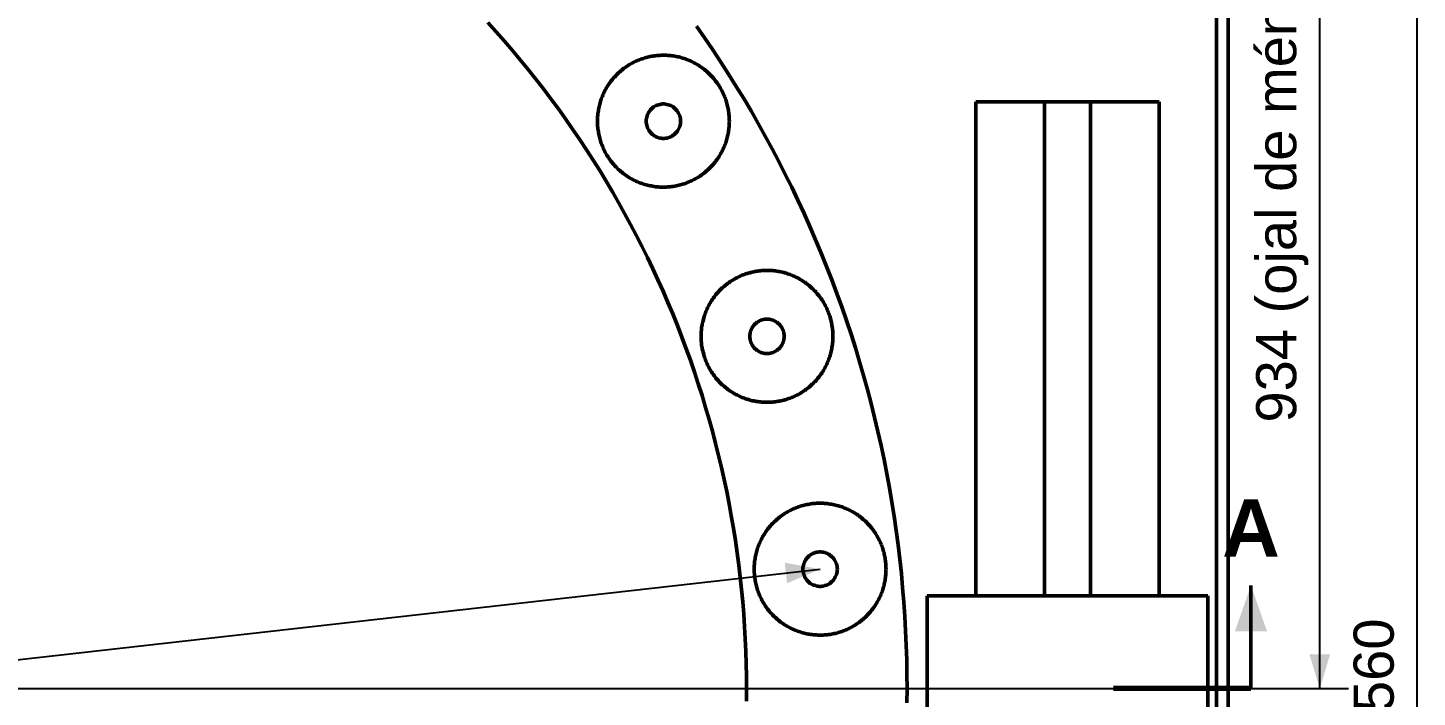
# Model space of a CAD drawing. Header units: millimetres. Extents: x 0 to 841, y 0 to 594.
# Drawn here: x 354.5 to 475.8, y 420.2 to 478.6 of the extents above; entities that cross this region are included whole.
import ezdxf
from ezdxf.enums import TextEntityAlignment as Align

# ---------------------------------------------------------------- set-up
doc = ezdxf.new("R2010")
doc.units = ezdxf.units.MM
doc.linetypes.add('EJE', pattern=[31, 20, -4, 3, -4])
for name, color, linetype, lineweight in [('CORTE', 7, 'EJE', 70), ('COTA', 7, 'CONTINUOUS', 25), ('EJE', 7, 'EJE', 25), ('TXT', 7, 'CONTINUOUS', 25), ('VIS', 7, 'CONTINUOUS', 50)]:
    doc.layers.add(name, color=color, linetype=linetype, lineweight=lineweight)
doc.styles.add('STD', font='LiberationSans-Regular.ttf')
doc.styles.add('STDB', font='LiberationSans-Bold.ttf')

msp = doc.modelspace()

# ---------------------------------------------------------------- linework, layer by layer
at = {"layer": 'CORTE'}
msp.add_line((461.25, 420.97), (449.25, 420.97), dxfattribs=at)
at = {"layer": 'COTA'}
for p, q in [((475.75, 292.97), (475.75, 548.97)), ((467.25, 420.97), (467.25, 514.39)), ((331.25, 420.97), (423.67, 431.39)), ((423.67, 431.39), (423.67, 431.39)), ((332.75, 420.97), (469.75, 420.97))]:
    msp.add_line(p, q, dxfattribs=at)
for points in [[(423.67, 431.39), (420.58, 431.95), (420.78, 430.16)], [(461.25, 429.97), (459.85, 425.97), (462.65, 425.97)], [(467.25, 420.97), (468.15, 423.97), (466.35, 423.97)]]:
    msp.add_solid(points, dxfattribs=at)
at = {"layer": 'EJE'}
msp.add_line((213.25, 420.97), (449.25, 420.97), dxfattribs=at)
at = {"layer": 'VIS'}
msp.add_line((461.25, 420.97), (461.25, 429.97), dxfattribs=at)
for points in [[(458.25, 293.97), (458.25, 547.97)], [(459.25, 293.97), (459.25, 547.97)], [(417.25, 420.97), (417.24, 422.05), (417.22, 423.14), (417.19, 424.22), (417.14, 425.3), (417.08, 426.37), (417.01, 427.45), (416.92, 428.53), (416.82, 429.61), (416.7, 430.68), (416.57, 431.75), (416.43, 432.82), (416.27, 433.89), (416.1, 434.96), (415.92, 436.03), (415.73, 437.09), (415.52, 438.15), (415.3, 439.21), (415.06, 440.26), (414.81, 441.31), (414.55, 442.36), (414.27, 443.41), (413.98, 444.45), (413.68, 445.49), (413.37, 446.52), (413.04, 447.55), (412.7, 448.58), (412.35, 449.6), (411.98, 450.61), (411.6, 451.63), (411.21, 452.63), (410.81, 453.64), (410.39, 454.63), (409.96, 455.62), (409.52, 456.61), (409.07, 457.59), (408.6, 458.57), (408.12, 459.54), (407.63, 460.5), (407.13, 461.45), (406.61, 462.4), (406.09, 463.35), (405.55, 464.29), (405, 465.22), (404.44, 466.14), (403.86, 467.06), (403.28, 467.96), (402.68, 468.87), (402.07, 469.76), (401.46, 470.65), (400.83, 471.52), (400.18, 472.39), (399.53, 473.26), (398.87, 474.11), (398.2, 474.96), (397.51, 475.79), (396.82, 476.62), (396.12, 477.44), (395.4, 478.25), (394.68, 479.05)], [(417.25, 420.97), (417.24, 422.05), (417.22, 423.14), (417.19, 424.22), (417.14, 425.3), (417.08, 426.37), (417.01, 427.45), (416.92, 428.53), (416.82, 429.61), (416.7, 430.68), (416.57, 431.75), (416.43, 432.82), (416.27, 433.89), (416.1, 434.96), (415.92, 436.03), (415.73, 437.09), (415.52, 438.15), (415.3, 439.21), (415.06, 440.26), (414.81, 441.31), (414.55, 442.36), (414.27, 443.41), (413.98, 444.45), (413.68, 445.49), (413.37, 446.52), (413.04, 447.55), (412.7, 448.58), (412.35, 449.6), (411.98, 450.61), (411.6, 451.63), (411.21, 452.63), (410.81, 453.64), (410.39, 454.63), (409.96, 455.62), (409.52, 456.61), (409.07, 457.59), (408.6, 458.57), (408.12, 459.54), (407.63, 460.5), (407.13, 461.45), (406.61, 462.4), (406.09, 463.35), (405.55, 464.29), (405, 465.22), (404.44, 466.14), (403.86, 467.06), (403.28, 467.96), (402.68, 468.87), (402.07, 469.76), (401.46, 470.65), (400.83, 471.52), (400.18, 472.39), (399.53, 473.26), (398.87, 474.11), (398.2, 474.96), (397.51, 475.79), (396.82, 476.62), (396.12, 477.44), (395.4, 478.25), (394.68, 479.05)], [(431.25, 420.97), (431.24, 422.23), (431.22, 423.49), (431.18, 424.74), (431.12, 426), (431.05, 427.25), (430.97, 428.51), (430.86, 429.76), (430.75, 431.01), (430.61, 432.26), (430.46, 433.51), (430.3, 434.75), (430.12, 436), (429.92, 437.24), (429.71, 438.48), (429.48, 439.71), (429.24, 440.95), (428.98, 442.17), (428.7, 443.4), (428.41, 444.62), (428.11, 445.84), (427.79, 447.06), (427.45, 448.27), (427.1, 449.48), (426.74, 450.68), (426.36, 451.88), (425.96, 453.07), (425.55, 454.26), (425.12, 455.44), (424.68, 456.62), (424.23, 457.79), (423.76, 458.95), (423.27, 460.11), (422.77, 461.26), (422.26, 462.41), (421.73, 463.55), (421.19, 464.69), (420.63, 465.81), (420.06, 466.93), (419.48, 468.04), (418.88, 469.15), (418.27, 470.25), (417.64, 471.34), (417, 472.42), (416.35, 473.49), (415.68, 474.56), (415, 475.61), (414.31, 476.66), (413.6, 477.7), (412.88, 478.73)], [(415.75, 470.45), (415.74, 470.57), (415.74, 470.69), (415.73, 470.81), (415.73, 470.93), (415.71, 471.05), (415.7, 471.17), (415.68, 471.29), (415.67, 471.41), (415.64, 471.53), (415.62, 471.64), (415.59, 471.76), (415.57, 471.88), (415.53, 471.99), (415.5, 472.11), (415.47, 472.22), (415.43, 472.34), (415.39, 472.45), (415.34, 472.56), (415.3, 472.67), (415.25, 472.78), (415.2, 472.89), (415.15, 473), (415.1, 473.11), (415.04, 473.21), (414.98, 473.32), (414.92, 473.42), (414.86, 473.52), (414.79, 473.63), (414.72, 473.73), (414.65, 473.82), (414.58, 473.92), (414.51, 474.01), (414.43, 474.11), (414.36, 474.2), (414.28, 474.29), (414.2, 474.38), (414.11, 474.47), (414.03, 474.55), (413.94, 474.63), (413.85, 474.72), (413.76, 474.8), (413.67, 474.87), (413.58, 474.95), (413.49, 475.02), (413.39, 475.09), (413.29, 475.16), (413.19, 475.23), (413.09, 475.3), (412.99, 475.36), (412.89, 475.42), (412.78, 475.48), (412.68, 475.54), (412.57, 475.59), (412.46, 475.65), (412.35, 475.7), (412.24, 475.75), (412.13, 475.79), (412.02, 475.83), (411.91, 475.88), (411.8, 475.91), (411.68, 475.95), (411.57, 475.98), (411.45, 476.02), (411.33, 476.05), (411.22, 476.07), (411.1, 476.1), (410.98, 476.12), (410.86, 476.14), (410.74, 476.15), (410.62, 476.17), (410.5, 476.18), (410.39, 476.19), (410.27, 476.2), (410.15, 476.2), (410.03, 476.2), (409.91, 476.2), (409.79, 476.2), (409.67, 476.19), (409.55, 476.19), (409.43, 476.17), (409.31, 476.16), (409.19, 476.15), (409.07, 476.13), (408.95, 476.11), (408.83, 476.08), (408.72, 476.06), (408.6, 476.03), (408.48, 476), (408.37, 475.97), (408.25, 475.93), (408.14, 475.9), (408.03, 475.86), (407.91, 475.81), (407.8, 475.77), (407.69, 475.72), (407.58, 475.67), (407.47, 475.62), (407.37, 475.57), (407.26, 475.51), (407.16, 475.45), (407.05, 475.39), (406.95, 475.33), (406.85, 475.27), (406.75, 475.2), (406.65, 475.13), (406.55, 475.06), (406.46, 474.99), (406.36, 474.91), (406.27, 474.83), (406.18, 474.76), (406.09, 474.67), (406, 474.59), (405.92, 474.51), (405.84, 474.42), (405.75, 474.33), (405.67, 474.25), (405.59, 474.15), (405.52, 474.06), (405.44, 473.97), (405.37, 473.87), (405.3, 473.77), (405.23, 473.68), (405.17, 473.58), (405.1, 473.47), (405.04, 473.37), (404.98, 473.27), (404.92, 473.16), (404.87, 473.06), (404.81, 472.95), (404.76, 472.84), (404.72, 472.73), (404.67, 472.62), (404.62, 472.51), (404.58, 472.39), (404.54, 472.28), (404.51, 472.17), (404.47, 472.05), (404.44, 471.94), (404.41, 471.82), (404.38, 471.7), (404.36, 471.59), (404.34, 471.47), (404.32, 471.35), (404.3, 471.23), (404.28, 471.11), (404.27, 470.99), (404.26, 470.87), (404.25, 470.75), (404.25, 470.63), (404.25, 470.51), (404.25, 470.39), (404.25, 470.27), (404.25, 470.15), (404.26, 470.03), (404.27, 469.91), (404.28, 469.79), (404.3, 469.68), (404.32, 469.56), (404.34, 469.44), (404.36, 469.32), (404.38, 469.2), (404.41, 469.09), (404.44, 468.97), (404.47, 468.85), (404.51, 468.74), (404.54, 468.62), (404.58, 468.51), (404.62, 468.4), (404.67, 468.29), (404.72, 468.18), (404.76, 468.07), (404.81, 467.96), (404.87, 467.85), (404.92, 467.74), (404.98, 467.64), (405.04, 467.53), (405.1, 467.43), (405.17, 467.33), (405.23, 467.23), (405.3, 467.13), (405.37, 467.03), (405.44, 466.94), (405.52, 466.84), (405.59, 466.75), (405.67, 466.66), (405.75, 466.57), (405.84, 466.48), (405.92, 466.4), (406, 466.31), (406.09, 466.23), (406.18, 466.15), (406.27, 466.07), (406.36, 466), (406.46, 465.92), (406.55, 465.85), (406.65, 465.78), (406.75, 465.71), (406.85, 465.64), (406.95, 465.58), (407.05, 465.51), (407.16, 465.45), (407.26, 465.4), (407.37, 465.34), (407.47, 465.29), (407.58, 465.23), (407.69, 465.18), (407.8, 465.14), (407.91, 465.09), (408.03, 465.05), (408.14, 465.01), (408.25, 464.97), (408.37, 464.94), (408.48, 464.91), (408.6, 464.88), (408.72, 464.85), (408.83, 464.82), (408.95, 464.8), (409.07, 464.78), (409.19, 464.76), (409.31, 464.74), (409.43, 464.73), (409.55, 464.72), (409.67, 464.71), (409.79, 464.71), (409.91, 464.7), (410.03, 464.7), (410.15, 464.71), (410.27, 464.71), (410.39, 464.72), (410.5, 464.73), (410.62, 464.74), (410.74, 464.75), (410.86, 464.77), (410.98, 464.79), (411.1, 464.81), (411.22, 464.83), (411.33, 464.86), (411.45, 464.89), (411.57, 464.92), (411.68, 464.96), (411.8, 464.99), (411.91, 465.03), (412.02, 465.07), (412.13, 465.12), (412.24, 465.16), (412.35, 465.21), (412.46, 465.26), (412.57, 465.31), (412.68, 465.37), (412.78, 465.42), (412.89, 465.48), (412.99, 465.54), (413.09, 465.61), (413.19, 465.67), (413.29, 465.74), (413.39, 465.81), (413.49, 465.88), (413.58, 465.96), (413.67, 466.03), (413.76, 466.11), (413.85, 466.19), (413.94, 466.27), (414.03, 466.36), (414.11, 466.44), (414.2, 466.53), (414.28, 466.62), (414.36, 466.71), (414.43, 466.8), (414.51, 466.89), (414.58, 466.99), (414.65, 467.08), (414.72, 467.18), (414.79, 467.28), (414.86, 467.38), (414.92, 467.48), (414.98, 467.59), (415.04, 467.69), (415.1, 467.8), (415.15, 467.9), (415.2, 468.01), (415.25, 468.12), (415.3, 468.23), (415.34, 468.34), (415.39, 468.46), (415.43, 468.57), (415.47, 468.68), (415.5, 468.8), (415.53, 468.91), (415.57, 469.03), (415.59, 469.14), (415.62, 469.26), (415.64, 469.38), (415.67, 469.5), (415.68, 469.62), (415.7, 469.73), (415.71, 469.85), (415.73, 469.97), (415.73, 470.09), (415.74, 470.21), (415.74, 470.33), (415.75, 470.45)], [(411.5, 470.45), (411.49, 470.57), (411.48, 470.69), (411.45, 470.81), (411.42, 470.93), (411.38, 471.04), (411.32, 471.15), (411.26, 471.25), (411.19, 471.35), (411.12, 471.45), (411.03, 471.53), (410.94, 471.61), (410.85, 471.69), (410.75, 471.75), (410.64, 471.81), (410.53, 471.86), (410.41, 471.89), (410.3, 471.92), (410.18, 471.94), (410.06, 471.95), (409.93, 471.95), (409.81, 471.94), (409.7, 471.92), (409.58, 471.89), (409.46, 471.86), (409.35, 471.81), (409.25, 471.75), (409.14, 471.69), (409.05, 471.61), (408.96, 471.53), (408.87, 471.45), (408.8, 471.35), (408.73, 471.25), (408.67, 471.15), (408.62, 471.04), (408.57, 470.93), (408.54, 470.81), (408.51, 470.69), (408.5, 470.57), (408.5, 470.45), (408.5, 470.33), (408.51, 470.21), (408.54, 470.09), (408.57, 469.98), (408.62, 469.87), (408.67, 469.76), (408.73, 469.65), (408.8, 469.55), (408.87, 469.46), (408.96, 469.37), (409.05, 469.29), (409.14, 469.22), (409.25, 469.15), (409.35, 469.1), (409.46, 469.05), (409.58, 469.01), (409.7, 468.98), (409.81, 468.96), (409.93, 468.95), (410.06, 468.95), (410.18, 468.96), (410.3, 468.98), (410.41, 469.01), (410.53, 469.05), (410.64, 469.1), (410.75, 469.15), (410.85, 469.22), (410.94, 469.29), (411.03, 469.37), (411.12, 469.46), (411.19, 469.55), (411.26, 469.65), (411.32, 469.76), (411.38, 469.87), (411.42, 469.98), (411.45, 470.09), (411.48, 470.21), (411.49, 470.33), (411.5, 470.45)], [(437.25, 429.06), (437.25, 472.14)], [(437.25, 472.14), (443.25, 472.14)], [(443.25, 429.06), (443.25, 472.14)], [(443.25, 472.14), (447.25, 472.14)], [(447.25, 472.14), (453.25, 472.14)], [(447.25, 429.06), (447.25, 472.14)], [(453.25, 429.06), (453.25, 472.14)], [(424.78, 451.69), (424.78, 451.81), (424.78, 451.93), (424.77, 452.05), (424.76, 452.17), (424.75, 452.29), (424.74, 452.41), (424.72, 452.53), (424.7, 452.65), (424.68, 452.76), (424.66, 452.88), (424.63, 453), (424.6, 453.12), (424.57, 453.23), (424.54, 453.35), (424.5, 453.46), (424.46, 453.57), (424.42, 453.69), (424.38, 453.8), (424.33, 453.91), (424.29, 454.02), (424.24, 454.13), (424.19, 454.24), (424.13, 454.35), (424.07, 454.45), (424.02, 454.56), (423.95, 454.66), (423.89, 454.76), (423.83, 454.86), (423.76, 454.96), (423.69, 455.06), (423.62, 455.16), (423.55, 455.25), (423.47, 455.35), (423.39, 455.44), (423.31, 455.53), (423.23, 455.62), (423.15, 455.7), (423.07, 455.79), (422.98, 455.87), (422.89, 455.95), (422.8, 456.03), (422.71, 456.11), (422.62, 456.19), (422.52, 456.26), (422.43, 456.33), (422.33, 456.4), (422.23, 456.47), (422.13, 456.53), (422.03, 456.6), (421.92, 456.66), (421.82, 456.72), (421.71, 456.78), (421.61, 456.83), (421.5, 456.88), (421.39, 456.93), (421.28, 456.98), (421.17, 457.03), (421.06, 457.07), (420.94, 457.11), (420.83, 457.15), (420.72, 457.19), (420.6, 457.22), (420.49, 457.25), (420.37, 457.28), (420.25, 457.31), (420.13, 457.33), (420.02, 457.35), (419.9, 457.37), (419.78, 457.39), (419.66, 457.41), (419.54, 457.42), (419.42, 457.43), (419.3, 457.43), (419.18, 457.44), (419.06, 457.44), (418.94, 457.44), (418.82, 457.44), (418.7, 457.43), (418.58, 457.42), (418.46, 457.41), (418.34, 457.4), (418.22, 457.38), (418.1, 457.36), (417.99, 457.34), (417.87, 457.32), (417.75, 457.3), (417.63, 457.27), (417.52, 457.24), (417.4, 457.2), (417.29, 457.17), (417.17, 457.13), (417.06, 457.09), (416.95, 457.05), (416.84, 457.01), (416.73, 456.96), (416.62, 456.91), (416.51, 456.86), (416.4, 456.8), (416.3, 456.75), (416.19, 456.69), (416.09, 456.63), (415.98, 456.57), (415.88, 456.5), (415.78, 456.44), (415.69, 456.37), (415.59, 456.3), (415.49, 456.22), (415.4, 456.15), (415.31, 456.07), (415.22, 455.99), (415.13, 455.91), (415.04, 455.83), (414.95, 455.75), (414.87, 455.66), (414.79, 455.57), (414.71, 455.48), (414.63, 455.39), (414.55, 455.3), (414.48, 455.2), (414.41, 455.11), (414.34, 455.01), (414.27, 454.91), (414.2, 454.81), (414.14, 454.71), (414.08, 454.61), (414.02, 454.5), (413.96, 454.4), (413.9, 454.29), (413.85, 454.18), (413.8, 454.08), (413.75, 453.97), (413.7, 453.86), (413.66, 453.74), (413.62, 453.63), (413.58, 453.52), (413.54, 453.4), (413.51, 453.29), (413.48, 453.17), (413.45, 453.06), (413.42, 452.94), (413.39, 452.82), (413.37, 452.7), (413.35, 452.59), (413.33, 452.47), (413.32, 452.35), (413.31, 452.23), (413.3, 452.11), (413.29, 451.99), (413.28, 451.87), (413.28, 451.75), (413.28, 451.63), (413.28, 451.51), (413.29, 451.39), (413.3, 451.27), (413.31, 451.15), (413.32, 451.03), (413.33, 450.91), (413.35, 450.79), (413.37, 450.68), (413.39, 450.56), (413.42, 450.44), (413.45, 450.32), (413.48, 450.21), (413.51, 450.09), (413.54, 449.98), (413.58, 449.86), (413.62, 449.75), (413.66, 449.64), (413.7, 449.52), (413.75, 449.41), (413.8, 449.3), (413.85, 449.2), (413.9, 449.09), (413.96, 448.98), (414.02, 448.88), (414.08, 448.77), (414.14, 448.67), (414.2, 448.57), (414.27, 448.47), (414.34, 448.37), (414.41, 448.27), (414.48, 448.18), (414.55, 448.08), (414.63, 447.99), (414.71, 447.9), (414.79, 447.81), (414.87, 447.72), (414.95, 447.63), (415.04, 447.55), (415.13, 447.47), (415.22, 447.39), (415.31, 447.31), (415.4, 447.23), (415.49, 447.16), (415.59, 447.08), (415.69, 447.01), (415.78, 446.94), (415.88, 446.88), (415.98, 446.81), (416.09, 446.75), (416.19, 446.69), (416.3, 446.63), (416.4, 446.58), (416.51, 446.52), (416.62, 446.47), (416.73, 446.42), (416.84, 446.37), (416.95, 446.33), (417.06, 446.29), (417.17, 446.25), (417.29, 446.21), (417.4, 446.18), (417.52, 446.14), (417.63, 446.11), (417.75, 446.08), (417.87, 446.06), (417.99, 446.04), (418.1, 446.02), (418.22, 446), (418.34, 445.98), (418.46, 445.97), (418.58, 445.96), (418.7, 445.95), (418.82, 445.94), (418.94, 445.94), (419.06, 445.94), (419.18, 445.94), (419.3, 445.95), (419.42, 445.95), (419.54, 445.96), (419.66, 445.97), (419.78, 445.99), (419.9, 446.01), (420.02, 446.03), (420.13, 446.05), (420.25, 446.07), (420.37, 446.1), (420.49, 446.13), (420.6, 446.16), (420.72, 446.19), (420.83, 446.23), (420.94, 446.27), (421.06, 446.31), (421.17, 446.35), (421.28, 446.4), (421.39, 446.45), (421.5, 446.5), (421.61, 446.55), (421.71, 446.6), (421.82, 446.66), (421.92, 446.72), (422.03, 446.78), (422.13, 446.85), (422.23, 446.91), (422.33, 446.98), (422.43, 447.05), (422.52, 447.12), (422.62, 447.19), (422.71, 447.27), (422.8, 447.35), (422.89, 447.43), (422.98, 447.51), (423.07, 447.59), (423.15, 447.68), (423.23, 447.76), (423.31, 447.85), (423.39, 447.94), (423.47, 448.04), (423.55, 448.13), (423.62, 448.22), (423.69, 448.32), (423.76, 448.42), (423.83, 448.52), (423.89, 448.62), (423.95, 448.72), (424.02, 448.82), (424.07, 448.93), (424.13, 449.03), (424.19, 449.14), (424.24, 449.25), (424.29, 449.36), (424.33, 449.47), (424.38, 449.58), (424.42, 449.69), (424.46, 449.81), (424.5, 449.92), (424.54, 450.03), (424.57, 450.15), (424.6, 450.26), (424.63, 450.38), (424.66, 450.5), (424.68, 450.62), (424.7, 450.73), (424.72, 450.85), (424.74, 450.97), (424.75, 451.09), (424.76, 451.21), (424.77, 451.33), (424.78, 451.45), (424.78, 451.57), (424.78, 451.69)], [(420.53, 451.69), (420.53, 451.81), (420.51, 451.93), (420.49, 452.05), (420.45, 452.17), (420.41, 452.28), (420.36, 452.39), (420.3, 452.49), (420.23, 452.59), (420.15, 452.68), (420.07, 452.77), (419.98, 452.85), (419.88, 452.92), (419.78, 452.99), (419.67, 453.05), (419.56, 453.09), (419.45, 453.13), (419.33, 453.16), (419.21, 453.18), (419.09, 453.19), (418.97, 453.19), (418.85, 453.18), (418.73, 453.16), (418.61, 453.13), (418.5, 453.09), (418.39, 453.05), (418.28, 452.99), (418.18, 452.92), (418.08, 452.85), (417.99, 452.77), (417.91, 452.68), (417.83, 452.59), (417.76, 452.49), (417.7, 452.39), (417.65, 452.28), (417.61, 452.17), (417.57, 452.05), (417.55, 451.93), (417.54, 451.81), (417.53, 451.69), (417.54, 451.57), (417.55, 451.45), (417.57, 451.33), (417.61, 451.22), (417.65, 451.1), (417.7, 450.99), (417.76, 450.89), (417.83, 450.79), (417.91, 450.7), (417.99, 450.61), (418.08, 450.53), (418.18, 450.46), (418.28, 450.39), (418.39, 450.33), (418.5, 450.29), (418.61, 450.25), (418.73, 450.22), (418.85, 450.2), (418.97, 450.19), (419.09, 450.19), (419.21, 450.2), (419.33, 450.22), (419.45, 450.25), (419.56, 450.29), (419.67, 450.33), (419.78, 450.39), (419.88, 450.46), (419.98, 450.53), (420.07, 450.61), (420.15, 450.7), (420.23, 450.79), (420.3, 450.89), (420.36, 450.99), (420.41, 451.1), (420.45, 451.22), (420.49, 451.33), (420.51, 451.45), (420.53, 451.57), (420.53, 451.69)], [(429.42, 431.39), (429.41, 431.51), (429.41, 431.63), (429.4, 431.75), (429.4, 431.87), (429.38, 431.99), (429.37, 432.11), (429.35, 432.22), (429.34, 432.34), (429.31, 432.46), (429.29, 432.58), (429.26, 432.7), (429.24, 432.81), (429.2, 432.93), (429.17, 433.04), (429.14, 433.16), (429.1, 433.27), (429.06, 433.38), (429.01, 433.5), (428.97, 433.61), (428.92, 433.72), (428.87, 433.83), (428.82, 433.94), (428.77, 434.04), (428.71, 434.15), (428.65, 434.25), (428.59, 434.36), (428.53, 434.46), (428.46, 434.56), (428.39, 434.66), (428.32, 434.76), (428.25, 434.85), (428.18, 434.95), (428.1, 435.04), (428.03, 435.13), (427.95, 435.22), (427.87, 435.31), (427.78, 435.4), (427.7, 435.48), (427.61, 435.57), (427.52, 435.65), (427.43, 435.73), (427.34, 435.81), (427.25, 435.88), (427.16, 435.96), (427.06, 436.03), (426.96, 436.1), (426.86, 436.17), (426.76, 436.23), (426.66, 436.29), (426.56, 436.36), (426.45, 436.42), (426.35, 436.47), (426.24, 436.53), (426.13, 436.58), (426.02, 436.63), (425.91, 436.68), (425.8, 436.72), (425.69, 436.77), (425.58, 436.81), (425.46, 436.85), (425.35, 436.88), (425.24, 436.92), (425.12, 436.95), (425, 436.98), (424.89, 437.01), (424.77, 437.03), (424.65, 437.05), (424.53, 437.07), (424.41, 437.09), (424.29, 437.1), (424.17, 437.11), (424.06, 437.12), (423.94, 437.13), (423.82, 437.13), (423.7, 437.14), (423.58, 437.14), (423.46, 437.13), (423.34, 437.13), (423.22, 437.12), (423.1, 437.11), (422.98, 437.1), (422.86, 437.08), (422.74, 437.06), (422.62, 437.04), (422.5, 437.02), (422.39, 436.99), (422.27, 436.96), (422.15, 436.93), (422.04, 436.9), (421.92, 436.87), (421.81, 436.83), (421.7, 436.79), (421.58, 436.75), (421.47, 436.7), (421.36, 436.66), (421.25, 436.61), (421.14, 436.55), (421.04, 436.5), (420.93, 436.44), (420.82, 436.39), (420.72, 436.33), (420.62, 436.26), (420.52, 436.2), (420.42, 436.13), (420.32, 436.06), (420.22, 435.99), (420.13, 435.92), (420.03, 435.84), (419.94, 435.77), (419.85, 435.69), (419.76, 435.61), (419.67, 435.53), (419.59, 435.44), (419.51, 435.36), (419.42, 435.27), (419.34, 435.18), (419.26, 435.09), (419.19, 435), (419.11, 434.9), (419.04, 434.81), (418.97, 434.71), (418.9, 434.61), (418.84, 434.51), (418.77, 434.41), (418.71, 434.3), (418.65, 434.2), (418.59, 434.1), (418.54, 433.99), (418.48, 433.88), (418.43, 433.77), (418.39, 433.66), (418.34, 433.55), (418.29, 433.44), (418.25, 433.33), (418.21, 433.21), (418.18, 433.1), (418.14, 432.99), (418.11, 432.87), (418.08, 432.75), (418.05, 432.64), (418.03, 432.52), (418.01, 432.4), (417.99, 432.28), (417.97, 432.16), (417.95, 432.05), (417.94, 431.93), (417.93, 431.81), (417.92, 431.69), (417.92, 431.57), (417.92, 431.45), (417.92, 431.33), (417.92, 431.21), (417.92, 431.09), (417.93, 430.97), (417.94, 430.85), (417.95, 430.73), (417.97, 430.61), (417.99, 430.49), (418.01, 430.37), (418.03, 430.25), (418.05, 430.14), (418.08, 430.02), (418.11, 429.9), (418.14, 429.79), (418.18, 429.67), (418.21, 429.56), (418.25, 429.45), (418.29, 429.33), (418.34, 429.22), (418.39, 429.11), (418.43, 429), (418.48, 428.89), (418.54, 428.78), (418.59, 428.68), (418.65, 428.57), (418.71, 428.47), (418.77, 428.37), (418.84, 428.26), (418.9, 428.16), (418.97, 428.07), (419.04, 427.97), (419.11, 427.87), (419.19, 427.78), (419.26, 427.69), (419.34, 427.59), (419.42, 427.51), (419.51, 427.42), (419.59, 427.33), (419.67, 427.25), (419.76, 427.16), (419.85, 427.08), (419.94, 427.01), (420.03, 426.93), (420.13, 426.85), (420.22, 426.78), (420.32, 426.71), (420.42, 426.64), (420.52, 426.57), (420.62, 426.51), (420.72, 426.45), (420.82, 426.39), (420.93, 426.33), (421.04, 426.27), (421.14, 426.22), (421.25, 426.17), (421.36, 426.12), (421.47, 426.07), (421.58, 426.03), (421.7, 425.98), (421.81, 425.94), (421.92, 425.91), (422.04, 425.87), (422.15, 425.84), (422.27, 425.81), (422.39, 425.78), (422.5, 425.76), (422.62, 425.73), (422.74, 425.71), (422.86, 425.69), (422.98, 425.68), (423.1, 425.67), (423.22, 425.65), (423.34, 425.65), (423.46, 425.64), (423.58, 425.64), (423.7, 425.64), (423.82, 425.64), (423.94, 425.64), (424.06, 425.65), (424.17, 425.66), (424.29, 425.67), (424.41, 425.69), (424.53, 425.7), (424.65, 425.72), (424.77, 425.74), (424.89, 425.77), (425, 425.79), (425.12, 425.82), (425.24, 425.86), (425.35, 425.89), (425.46, 425.93), (425.58, 425.96), (425.69, 426.01), (425.8, 426.05), (425.91, 426.09), (426.02, 426.14), (426.13, 426.19), (426.24, 426.25), (426.35, 426.3), (426.45, 426.36), (426.56, 426.42), (426.66, 426.48), (426.76, 426.54), (426.86, 426.61), (426.96, 426.68), (427.06, 426.75), (427.16, 426.82), (427.25, 426.89), (427.34, 426.97), (427.43, 427.04), (427.52, 427.12), (427.61, 427.21), (427.7, 427.29), (427.78, 427.37), (427.87, 427.46), (427.95, 427.55), (428.03, 427.64), (428.1, 427.73), (428.18, 427.83), (428.25, 427.92), (428.32, 428.02), (428.39, 428.11), (428.46, 428.21), (428.53, 428.31), (428.59, 428.42), (428.65, 428.52), (428.71, 428.63), (428.77, 428.73), (428.82, 428.84), (428.87, 428.95), (428.92, 429.06), (428.97, 429.17), (429.01, 429.28), (429.06, 429.39), (429.1, 429.5), (429.14, 429.62), (429.17, 429.73), (429.2, 429.85), (429.24, 429.96), (429.26, 430.08), (429.29, 430.2), (429.31, 430.31), (429.34, 430.43), (429.35, 430.55), (429.37, 430.67), (429.38, 430.79), (429.4, 430.91), (429.4, 431.03), (429.41, 431.15), (429.41, 431.27), (429.42, 431.39)], [(425.17, 431.39), (425.16, 431.51), (425.15, 431.63), (425.12, 431.75), (425.09, 431.86), (425.05, 431.97), (424.99, 432.08), (424.93, 432.19), (424.86, 432.29), (424.79, 432.38), (424.7, 432.47), (424.61, 432.55), (424.52, 432.62), (424.42, 432.69), (424.31, 432.74), (424.2, 432.79), (424.08, 432.83), (423.97, 432.86), (423.85, 432.88), (423.73, 432.89), (423.6, 432.89), (423.48, 432.88), (423.37, 432.86), (423.25, 432.83), (423.13, 432.79), (423.02, 432.74), (422.92, 432.69), (422.81, 432.62), (422.72, 432.55), (422.63, 432.47), (422.54, 432.38), (422.47, 432.29), (422.4, 432.19), (422.34, 432.08), (422.29, 431.97), (422.24, 431.86), (422.21, 431.75), (422.18, 431.63), (422.17, 431.51), (422.17, 431.39), (422.17, 431.27), (422.18, 431.15), (422.21, 431.03), (422.24, 430.91), (422.29, 430.8), (422.34, 430.69), (422.4, 430.59), (422.47, 430.49), (422.54, 430.39), (422.63, 430.3), (422.72, 430.22), (422.81, 430.15), (422.92, 430.09), (423.02, 430.03), (423.13, 429.98), (423.25, 429.95), (423.37, 429.92), (423.48, 429.9), (423.6, 429.89), (423.73, 429.89), (423.85, 429.9), (423.97, 429.92), (424.08, 429.95), (424.2, 429.98), (424.31, 430.03), (424.42, 430.09), (424.52, 430.15), (424.61, 430.22), (424.7, 430.3), (424.79, 430.39), (424.86, 430.49), (424.93, 430.59), (424.99, 430.69), (425.05, 430.8), (425.09, 430.91), (425.12, 431.03), (425.15, 431.15), (425.16, 431.27), (425.17, 431.39)], [(433, 429.06), (457.5, 429.06)], [(433, 414.31), (433, 429.06)], [(457.5, 371.81), (457.5, 429.06)], [(417.24, 419.89), (417.25, 420.97)], [(417.24, 419.89), (417.25, 420.97)], [(431.24, 419.72), (431.25, 420.97)]]:
    msp.add_lwpolyline(points, dxfattribs=at)

# ---------------------------------------------------------------- texts
at = {"layer": 'TXT', "style": 'STD'}
for s, p in [('934 (ojal de ménsula)', (466.25, 467.68)), ('2.560', (474.75, 420.97))]:
    msp.add_text(s, height=3.5, rotation=90, dxfattribs=at).set_placement(p, align=Align.BOTTOM_CENTER)
at = {"layer": 'TXT', "style": 'STDB'}
msp.add_text('A', height=5, dxfattribs=at).set_placement((461.25, 434.97), align=Align.MIDDLE_CENTER)

doc.saveas('drawing.dxf')
